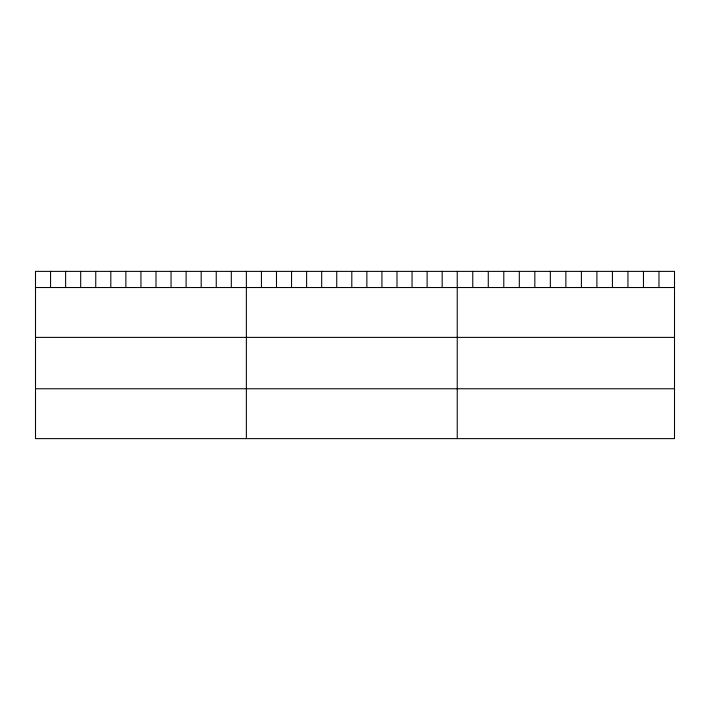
<?xml version="1.0" encoding="UTF-8"?>
<svg xmlns="http://www.w3.org/2000/svg" width="710" height="710" viewBox="0 0 710 710"><rect width="100%" height="100%" fill="white"/><g stroke="black" fill="none" stroke-linecap="round" stroke-linejoin="round"><path stroke-width="1.06" d="M674.5 287.523L674.5 438.62L35.5 438.62L35.5 271.38L674.5 271.38L674.5 287.523L35.5 287.523M35.5 337.392L674.5 337.392M35.5 388.76L674.5 388.76M658.978 271.38L658.978 287.523M643.464 271.38L643.464 287.523M627.942 271.38L627.942 287.523M612.428 271.38L612.428 287.523M596.906 271.38L596.906 287.523M581.392 271.38L581.392 287.523M565.87 271.38L565.87 287.523M550.348 271.38L550.348 287.523M534.834 271.38L534.834 287.523M519.312 271.38L519.312 287.523M503.798 271.38L503.798 287.523M488.276 271.38L488.276 287.523M472.762 271.38L472.762 287.523M457.24 271.38L457.24 438.62M442.179 271.38L442.179 287.523M427.118 271.38L427.118 287.523M412.057 271.38L412.057 287.523M396.988 271.38L396.988 287.523M381.927 271.38L381.927 287.523M366.866 271.38L366.866 287.523M351.805 271.38L351.805 287.523M336.744 271.38L336.744 287.523M321.683 271.38L321.683 287.523M306.622 271.38L306.622 287.523M291.553 271.38L291.553 287.523M276.492 271.38L276.492 287.523M261.431 271.38L261.431 287.523M246.37 271.38L246.37 438.62M231.309 271.38L231.309 287.523M216.248 271.38L216.248 287.523M201.187 271.38L201.187 287.523M186.118 271.38L186.118 287.523M171.057 271.38L171.057 287.523M155.996 271.38L155.996 287.523M140.935 271.38L140.935 287.523M125.874 271.38L125.874 287.523M110.813 271.38L110.813 287.523M95.752 271.38L95.752 287.523M80.683 271.38L80.683 287.523M65.622 271.38L65.622 287.523M50.561 271.38L50.561 287.523"/></g></svg>
